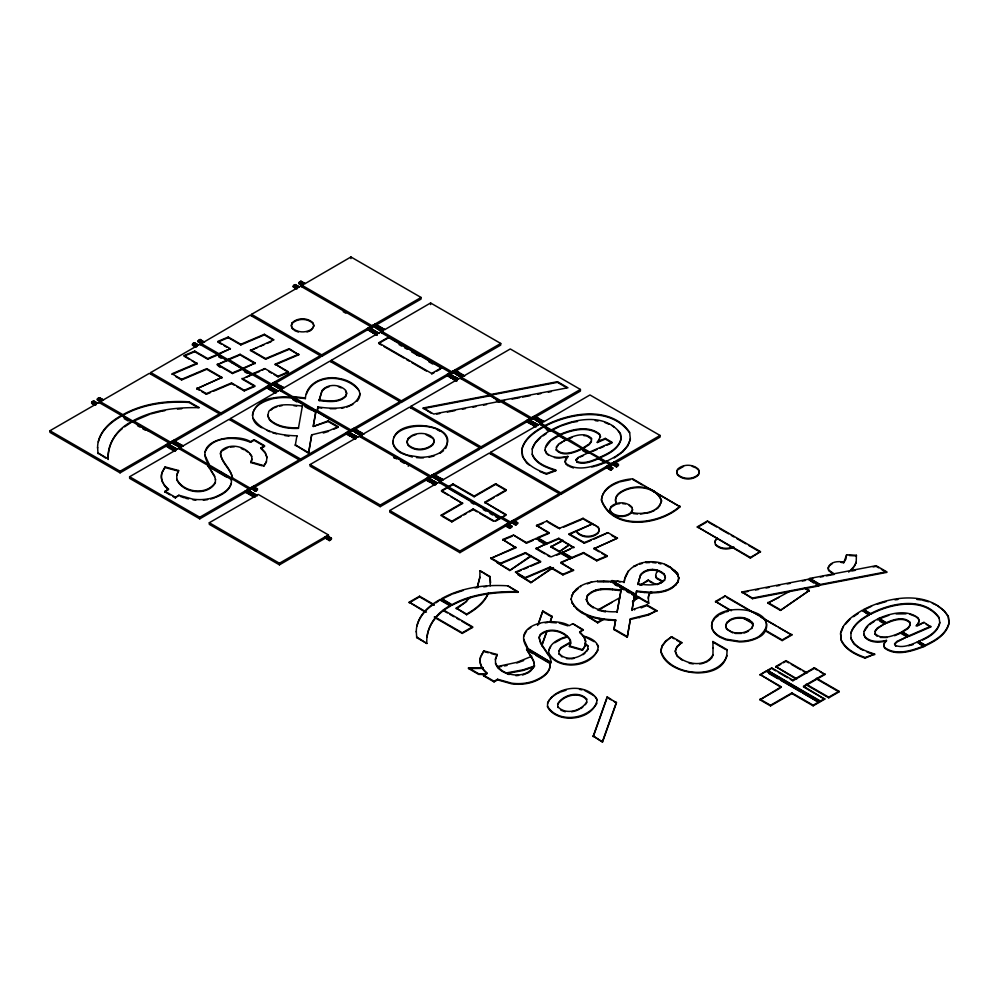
<?xml version="1.0" encoding="UTF-8"?>
<svg xmlns="http://www.w3.org/2000/svg" width="999" height="999" viewBox="0 0 999 999"><rect width="100%" height="100%" fill="white"/><g stroke="black" fill="none" stroke-linecap="round" stroke-linejoin="round"><path stroke-width="1.5" d="M713.024 647.627L712.961 655.344L711.35 658.566M490.222 585.889L490.109 576.56L479.957 570.704L479.832 577.734L477.447 587.062M841.008 562.412L843.693 562.749L846.628 554.757L856.38 555.269L856.218 562.637L851.598 570.504M108.167 459.503C107.655 447.639 112.987 435.889 122.365 428.571M416.283 631.356L416.708 637.637L426.86 643.493C425.586 627.16 436.401 612.537 450.561 605.456L450.561 606.106C438.686 612.375 428.608 623.364 427.072 637.162M567.707 438.698C574.7 435.439 585.377 431.93 591.495 438.461L591.358 441.695L589.21 444.63L583.316 448.351L567.707 438.698L567.707 439.348L571.952 437.525M910.064 625.699L910.189 622.464C904.07 615.933 893.393 619.43 886.4 622.689L878.895 618.356L886.4 623.339C893.393 620.079 904.07 616.583 910.189 623.114L910.189 622.464M568.244 466.021L565.958 464.135L565.084 461.925L567.794 456.393L565.684 458.866L565.084 461.276L565.958 463.486C577.335 472.04 593.256 466.545 605.207 461.963L605.207 462.612L598.463 458.716C591.908 461.538 584.128 464.797 577.047 462.25L575.948 459.665L578.284 457.367L588.898 452.547L588.898 453.196L581.905 449.163C574.462 452.609 563.024 457.217 556.318 450.162L556.455 446.878L558.703 443.943L566.308 439.51L564.06 441.121M877.072 636.251L875.012 634.153L875.149 630.881L877.397 627.946L885.002 623.501L877.397 628.596L875.149 631.518M215.497 479.17L215.322 482.929C207.317 496.328 183.391 493.481 176.885 479.92L176.736 474.875L178.596 470.517L165.122 466.908L162.063 472.19A37.787 21.816 0 0 0 168.506 489.048L164.823 491.82L168.506 489.048M171.441 443.206L171.441 441.583M247.789 489.498L247.789 491.121L248.751 490.559L248.751 488.948L247.065 489.922L251.848 492.669L251.036 495.379L254.083 497.14M251.111 489.198L251.111 487.587M272.24 385.002L272.24 383.391M327.472 535.501L327.472 537.112L328.434 536.563L328.434 534.94L258.291 494.455L256.606 495.429L257.305 495.829L252.547 493.081L251.561 493.643L255.632 495.991L254.92 497.202L250.861 494.855M351.91 431.006L351.91 429.383M369.855 328.259L369.717 327.11M373.039 326.81L373.039 325.199M428.271 477.297L428.271 478.921L429.22 478.371L429.22 476.748L427.547 477.722L432.142 479.957L432.142 481.193L430.107 482.367L426.024 480.019L426.561 478.284L430.631 480.644L431.618 480.069M431.58 477.01L431.58 475.387M449.525 374.263L449.388 373.114M452.709 372.814L452.709 371.191M507.942 523.301L507.942 524.925L508.903 524.363L508.903 522.752L507.217 523.726L511.988 526.473L511.825 527.185L509.777 528.371L505.706 526.023L506.231 524.288L510.302 526.635L511.988 526.473M511.263 523.001L511.263 521.391M529.195 420.254L529.058 419.105M532.38 418.818L532.38 417.195M608.878 466.258L608.728 465.109M612.05 464.81L612.05 463.186M97.59 448.014C97.427 433.191 109.341 421.978 121.491 415.472L131.868 422.115L131.868 421.466C117.944 428.459 107.105 442.732 108.167 458.853L98.014 452.997L105.632 458.042M416.283 632.005C416.121 617.195 428.034 605.981 440.184 599.475L450.561 605.456M252.397 415.559C253.097 405.457 264.485 400.924 272.939 398.688A33.954 19.605 0 0 1 291.795 398.052L315.846 411.938L313.286 426.473L328.134 421.503L338.174 427.297L334.003 429.145M631.98 610.464L634.615 594.68L648.663 602.797L648.663 603.446L610.489 581.406C596.403 579.757 573.576 582.454 571.103 599.562L571.103 598.913C575.599 617.032 599.862 619.83 615.609 620.479L615.609 619.83C600.074 619.455 580.894 616.495 571.878 602.36L571.878 603.009M360.065 393.506C355.794 410.926 331.818 408.866 317.869 406.943L317.245 411.126L277.909 387.862L278.546 384.64L273.951 382.405L278.721 385.164M678.146 581.168C669.293 594.555 650.486 592.757 636.563 590.933L636.563 591.583C650.486 593.394 669.293 595.204 678.146 581.818L678.758 577.497C670.054 555.332 626.41 556.018 624.038 582.604L624.725 579.67M678.146 581.818L678.758 577.497M308.554 452.609L295.242 444.93L308.554 453.259L311.688 434.852L329.845 430.357L338.174 426.66L328.134 420.854L313.286 426.473M313.286 425.824L315.846 411.288L315.846 411.938M308.554 453.259L311.688 434.852M317.245 411.126L317.869 406.943M627.247 637.25L630.381 618.843L648.538 614.348L656.867 610.651L648.538 614.997L630.381 619.492L627.247 637.25L613.935 629.57L615.609 619.83M634.54 595.292L631.98 609.815L646.828 604.857L656.867 610.651M624.038 581.955L611.888 580.594L635.938 595.129L636.563 590.933M635.938 595.129L636.563 591.583M295.242 445.566L296.915 435.826C281.381 435.452 262.2 432.492 253.184 418.356M298.401 428.384L302.372 406.056C291.246 404.982 277.372 402.073 268.806 411.301L267.72 415.971L269.63 420.079C277.21 427.385 288.311 428.833 298.401 428.384L298.401 427.734C288.311 428.184 277.21 426.735 269.63 419.43L267.72 415.322M621.066 590.047L617.095 611.738C607.005 612.175 595.904 610.739 588.336 603.433L586.413 599.313L587.499 595.292C596.078 586.076 609.939 588.973 621.066 590.047L617.095 612.387M613.935 629.57L615.609 620.479M319.193 399.962L321.978 390.547C327.734 383.604 339.348 384.016 345.517 390.172L346.678 392.919L345.829 395.729C338.873 402.734 328.059 400.911 319.193 399.962L319.193 400.611C328.059 401.561 338.873 403.384 345.829 396.378L346.678 393.569L345.517 390.821M319.193 400.611L321.978 391.196L325.249 388.199L329.345 386.538M640.459 584.964L637.886 583.953L640.671 574.537C646.44 567.594 658.041 568.019 664.223 574.175L665.371 577.559L664.223 574.175M637.886 584.602L640.671 574.537M392.919 441.895C394.468 412.949 471.703 426.086 440.134 452.559A26.973 15.572 0 0 1 420.666 457.267L407.055 455.132L401.211 452.497A27.448 15.847 0 0 1 392.919 441.246M712.462 621.828L711.613 625.898A27.448 15.847 0 0 0 719.904 637.137L725.761 639.772L739.36 641.92A26.973 15.572 0 0 0 758.828 637.2C766.183 634.015 769.904 623.95 763.124 618.206M293.194 397.24L305.344 398.613C306.393 381.88 325.524 375 339.885 378.646C349.862 379.92 366.508 390.184 357.055 401.311M94.73 405.132L91.683 403.384L92.22 401.648L93.731 400.961L97.79 403.309L93.194 401.086M93.731 402.197L93.731 400.961M92.22 401.648L96.279 403.996L95.579 405.207L91.521 402.859M149.613 414.36L133.267 421.303L133.267 420.654C153.334 409.752 176.786 407.205 199.276 407.679L189.123 401.823C166.483 400.424 142.932 403.471 122.902 414.66L97.44 400.062L97.44 398.826L99.488 397.652L103.546 399.987L98.951 397.764M99.488 398.876L99.488 397.652M165.709 445.704L166.421 444.48L170.492 446.84L172.003 446.153L172.003 447.39L169.955 448.563L165.709 445.704L170.492 448.451M195.529 346.94L192.482 345.179L193.019 343.456L194.53 342.769L198.589 345.117L193.993 342.882M170.492 446.84L169.955 448.563M194.53 344.006L194.53 342.769M177.223 444.567L175.712 445.254L171.628 442.894L171.628 441.67L172.165 441.158L176.236 443.519L177.76 442.832L177.11 446.053L232.567 478.633C231.581 468.768 221.541 462.849 220.442 453.034L221.528 450.537C230.182 442.545 245.879 446.366 251.673 455.981L251.923 459.727L250.737 462.549L262.262 465.846M174.4 451.136L171.353 449.375L171.89 447.652L173.401 446.965L177.472 449.313L172.877 447.077M193.019 343.456L197.078 345.791L196.378 347.015L192.308 344.667M218.793 353.634L218.793 354.283L230.394 348.676L218.793 353.634L198.239 341.87L198.239 340.634L200.275 339.448L204.508 342.32L199.75 339.56M173.401 448.201L173.401 446.965M176.236 443.519L175.712 445.254M171.89 447.652L175.949 449.987L175.25 451.211L171.191 448.863M202.298 344.205L202.822 342.482L198.764 340.135M178.621 443.756L183.217 445.991L179.158 443.643L177.647 444.33L181.706 446.665L181.006 447.889L176.935 445.542M266.508 387.5L267.208 386.288L271.291 388.636L272.802 387.962L272.802 389.198L270.754 390.372L266.508 387.5L271.291 390.259M296.328 288.748L293.281 286.988L293.806 285.264L295.329 284.578L299.388 286.925L294.792 284.69M251.149 493.893L249.625 494.567L245.554 492.22L245.554 490.984L251.848 492.669M271.291 388.636L270.754 390.372M278.022 386.376L276.498 387.05L272.427 384.702L272.427 383.466L272.964 382.967L277.035 385.327L278.546 384.64M247.602 491.033L247.065 489.922M275.2 392.944L272.153 391.183L272.69 389.448L274.201 388.773L278.259 391.121L273.676 388.886M302.073 285.427L299.026 283.666L299.563 281.943L301.074 281.256L305.132 283.604L300.537 281.368M250.162 492.832L249.625 494.567M274.201 389.997L274.201 388.773M251.136 488.374L251.835 487.162L255.919 489.51L257.43 488.836L257.43 490.072L255.382 491.246L251.136 488.374L255.919 491.133M277.035 385.327L276.498 387.05M301.074 282.492L301.074 281.256M272.69 389.448L276.748 391.795L276.049 393.007L271.99 390.671M253.084 494.193L252.547 493.081M302.922 285.502L303.621 284.278L299.563 281.943M255.919 489.51L255.382 491.246M281.968 390.209L282.505 388.474L278.434 386.126L279.957 385.452L284.016 387.799L279.42 385.564M367.307 329.308L368.007 328.097L372.078 330.444L373.601 329.77L373.601 330.994L371.553 332.18L367.307 329.308L372.078 332.068M351.948 435.689L350.424 436.376L346.353 434.016L346.353 432.792L346.89 432.292L350.961 434.64L352.472 433.966L351.835 437.187L354.87 438.948M372.078 330.444L371.553 332.18M373.052 325.986L373.763 324.775L377.834 327.123L379.345 326.448L379.345 327.684L377.297 328.858L373.052 325.986L377.834 328.746M375.999 334.752L372.952 332.992L372.952 331.755L374.463 330.694L378.521 333.042L380.207 332.068L451.748 373.364L453.434 372.39L452.734 371.99L453.434 370.779L457.505 373.127L459.016 372.452L458.379 375.674L462.437 378.009M325.062 537.699L325.761 536.488L329.832 538.836L331.356 538.161L331.356 539.385L329.308 540.571L325.062 537.699L329.832 540.459M375.274 325.324L374.75 324.213L379.52 326.96M350.424 436.376L350.961 434.64M351.935 430.182L352.635 428.971L356.705 431.318L358.229 430.644L358.229 431.868L356.181 433.054L351.935 430.182L356.705 432.942M327.272 537.037L326.748 535.914L331.518 538.673M377.834 327.123L377.297 328.858M377.01 335.339L377.547 333.604L373.489 331.256M381.743 331.431L378.696 329.67L379.233 327.934L380.744 327.26L384.815 329.608L380.219 327.372M329.832 538.836L329.308 540.571M356.705 431.318L356.181 433.054M380.744 328.484L380.744 327.26M353.346 434.89L357.942 437.112L353.871 434.777L352.36 435.452L356.418 437.799L355.719 439.011L351.66 436.663M432.305 474.962L431.78 476.698L435.851 479.058L437.899 477.872L437.899 476.635L436.388 477.322L432.305 474.962L430.631 475.936L357.58 433.866L357.58 432.629L359.628 431.456L363.861 434.315L359.091 431.568M379.233 327.934L383.291 330.282L382.592 331.493L378.534 329.158M361.638 436.213L362.175 434.478L358.117 432.13M446.978 375.312L447.677 374.101L451.76 376.448L453.271 375.774L453.271 376.998L451.223 378.184L446.978 375.312L451.76 378.072M451.76 376.448L451.223 378.184M428.072 478.833L427.547 477.722M455.669 380.744L452.622 378.996L453.159 377.26L454.67 376.573L458.728 378.921L454.133 376.685M454.957 371.328L454.42 370.217L459.19 372.964M430.631 480.644L430.107 482.367M457.505 373.127L456.968 374.862L458.491 374.175M434.553 484.94L431.506 483.179L432.03 481.456L433.554 480.769L437.612 483.116L433.017 480.881M456.68 381.331L457.217 379.608L453.159 377.26M433.554 482.005L433.554 480.769M436.388 477.322L435.851 479.058M432.03 481.456L436.101 483.791L435.402 485.014L431.331 482.667M502.809 517.032L506.031 515.172L484.765 502.247L506.256 489.835L495.654 483.716L474.163 496.128L453.009 483.916L448.726 486.388L437.25 479.857L437.25 478.633L439.298 477.447L443.369 479.795L438.773 477.559M532.405 423.501L530.894 424.175L526.823 421.828L526.823 420.591L527.36 420.092L531.431 422.452L532.942 421.765L532.292 424.987L535.339 426.748M531.431 422.452L530.894 424.175M532.405 417.994L533.104 416.77L537.175 419.13L538.698 418.444L538.698 419.68L536.65 420.854L532.405 417.994L537.175 420.741M534.627 417.332L534.09 416.208L538.861 418.968M510.302 526.635L509.777 528.371M511.288 522.177L511.988 520.966L516.058 523.314L517.569 522.639L517.569 523.876L515.521 525.049L511.288 522.177L516.058 524.937M537.175 419.13L536.65 420.854M533.816 422.689L538.411 424.925L534.34 422.577L532.829 423.251L536.888 425.599L536.188 426.823L532.13 424.475M542.107 424.013L538.049 421.665L538.049 420.442L540.097 419.255L544.155 421.603L539.56 419.368M516.058 523.314L515.521 525.049M606.331 467.307L607.03 466.096L611.101 468.444L612.612 467.769L612.612 468.993L610.564 470.179L606.331 467.307L611.101 470.067M611.101 468.444L610.564 470.179M612.075 463.986L612.774 462.774L616.858 465.122L618.369 464.448L618.369 465.671L616.321 466.858L612.075 463.986L616.858 466.745M614.298 463.324L613.773 462.212L618.531 464.96M616.858 465.122L616.321 466.858M884.377 643.506L883.778 645.916L884.652 648.126C896.028 656.68 911.95 651.186 923.913 646.615L917.157 642.07C910.601 644.879 902.821 648.151 895.741 645.591L894.642 643.656L896.977 641.358L907.591 636.538L896.977 642.007L894.642 644.305L895.741 646.241L895.741 645.591M477.447 586.413L479.832 577.097M593.181 607.23L593.181 607.879L588.336 604.083L586.413 599.962L587.499 595.292M658.728 584.078L664.522 580.369L665.371 576.923M714.76 542.395L715.609 539.935M632.542 509.44L631.68 511.938C626.261 517.295 616.146 517.17 610.789 511.775L610.014 509.253L610.876 506.78C616.296 501.448 626.385 501.486 631.743 506.905L632.542 510.089L631.68 512.587C626.261 517.944 616.146 517.807 610.789 512.425L610.014 509.902L610.876 507.43L615.609 504.47M939.784 622.34C937.549 632.442 927.197 637.437 918.556 641.258L925.311 645.804C935.201 641.096 946.403 634.79 949.05 623.276L948.301 616.87L944.355 610.839L937.137 605.406M98.302 441.983C101.236 430.094 111.276 421.853 121.491 416.121M416.995 625.973C419.343 616.957 425.724 609.415 433.491 604.47M537.662 625.449L542.807 610.976L552.06 616.321L550.511 621.303M538.698 623.201L542.807 610.976M541.77 645.267L546.915 630.794M549.999 622.102L552.06 616.321M541.77 645.916L546.915 631.443M593.269 736.038L607.192 696.865L616.445 702.846L602.522 742.032L593.269 736.038L602.522 742.032M593.269 736.688L606.68 698.963M602.522 741.383L616.445 702.197M727.172 655.506C717.582 681.38 668.319 675.574 660.851 650.873L661.975 645.866L665.571 641.083L671.615 636.688L681.768 642.544L676.885 647.152L675.224 651.56L677.022 656.093L682.504 660.414M488.523 592.682C484.877 602.809 475.549 609.49 466.633 614.735L456.256 608.091L464.81 602.534L470.591 597.14M204.92 452.372C212.025 435.639 236.214 436.226 250.562 442.32L254.071 440.297L264.623 446.391L261.001 448.476L265.222 453.034L266.958 457.679M523.613 636.375L526.635 630.881M630.357 438.623C627.709 450.149 616.508 456.456 606.618 461.163L606.618 461.813L583.316 448.351M394.155 457.604L396.753 458.966M713.024 648.276L712.886 641.495L726.935 649.6C729.432 682.929 666.733 677.597 660.851 651.523L661.975 646.515L665.571 641.733L671.615 636.688M712.849 642.245L712.886 641.495M841.033 632.554L843.418 626.498M751.748 628.621L752.934 625.724L752.022 622.852L749.013 620.329L744.73 618.643A13.287 7.667 0 0 0 729.944 620.529L726.797 623.139L725.686 626.148L726.598 629.12L732.791 632.891M856.218 562L854.532 566.021L848.7 572.102M250.737 462.549L251.923 459.078M583.316 629.732L579.695 631.83L583.928 636.388L585.651 641.021L585.077 646.153L582.405 650.249L569.43 646.54L570.629 643.081L570.367 639.984C564.572 630.357 548.876 626.548 540.234 634.527L539.148 637.037C540.309 646.84 550.149 652.734 551.261 662.624L527.984 649.188C509.677 623.888 553.883 616.146 569.268 625.674L572.764 623.651L583.316 629.732L579.695 632.467L583.928 637.037L585.651 641.67M569.43 646.54L570.629 643.731L570.367 640.634C564.572 631.006 548.876 627.197 540.234 635.177L539.148 637.687L540.634 643.468L548.538 655.419M176.736 475.524L178.596 470.517M534.19 663.823L533.254 660.551L526.585 649.35L549.862 662.787C551.935 672.627 541.333 678.821 533.503 681.768A28.696 16.571 0 0 1 511.625 683.828L497.577 679.882L494.068 681.905L483.528 675.824L487.2 673.051A37.787 21.816 0 0 1 480.756 656.181L483.816 650.898L497.29 654.52L495.429 658.865L495.579 663.91L497.914 668.069L502.597 671.715M495.429 659.515L497.29 654.52M231.194 483.366C228.921 490.721 221.366 494.33 214.81 497.127A28.696 16.571 0 0 1 192.932 499.175L178.883 495.242L175.374 497.265L164.823 491.171M306.381 394.205C314.123 373.052 346.603 374.438 358.916 390.472M627.672 572.852L625.074 578.196L625.074 577.547M532.267 449.1L535.102 443.281L540.659 437.487M850.961 633.104C853.945 624.637 861.675 619.168 869.255 615.059L862.237 610.352C853.096 615.609 843.231 622.252 840.559 633.116L841.283 640.047C845.803 649.45 855.806 654.158 865.171 657.517L874.637 654.058L865.171 658.166C855.806 654.807 845.803 650.099 841.283 640.696L840.559 633.766M712.961 654.695C706.206 667.819 685.938 664.959 677.022 655.444L675.224 650.911L676.885 646.515L681.768 642.544M548.876 650.112L550.674 646.653M547.664 703.271L549.475 699.812M578.471 588.336L573.314 592.882L571.578 596.141L571.578 595.491M598.164 650.024C588.873 666.508 559.003 670.279 548.701 653.096M596.965 703.184C587.674 719.667 557.804 723.438 547.502 706.256M215.322 482.28C207.317 495.691 183.391 492.832 176.885 479.27M534.015 666.271C526.011 679.682 502.085 676.822 495.579 663.261M545.454 447.427L550.811 440.609L558.803 435.826L566.308 440.159M864.147 631.43L867.794 626.323M165.122 466.908L162.063 472.839A37.787 21.816 0 0 0 162.8 482.854M481.53 655.506L483.816 650.898M829.694 565.509L828.171 568.131L828.671 570.691L834.09 574.462M843.693 562.749L845.828 559.253L846.628 554.757M209.291 465.184C190.984 439.897 235.177 432.155 250.562 441.67L254.071 439.647L264.623 445.741L261.001 447.827L265.222 452.397L266.958 457.03L266.383 462.162L263.711 466.258L266.383 461.513M582.405 650.249L585.077 645.504M487.624 594.555C483.004 603.234 475 609.315 466.633 614.085L456.256 608.091M558.891 651.323L560.914 648.251L569.88 643.081M557.679 704.482C563.224 695.404 578.758 691.146 586.6 699.575L586.6 698.925C578.758 690.496 563.224 694.755 557.679 703.833L557.904 707.492L557.904 706.842C565.759 715.284 581.181 711.076 586.725 701.985M587.936 648.813C582.38 657.916 566.97 662.125 559.115 653.683L562.05 656.992M586.538 651.535L587.936 649.462L587.812 645.766L584.939 643.119M585.339 704.695L586.725 702.622L586.6 698.925M393.768 437.837C401.823 419.13 457.879 423.027 445.604 448.539M713.124 620.866L714.472 618.955M591.358 441.058L589.21 443.981L583.316 447.702M910.064 625.049L907.904 627.984L902.01 631.705L908.99 636.388L930.756 626.935L923.988 622.377L916.033 625.861L918.468 623.151L919.192 620.491L918.243 618.006C907.092 609.165 890.858 613.174 878.895 618.356M909.34 626.673L907.904 628.633L902.01 632.355M659.328 506.518L661.563 501.198C655.769 484.865 630.344 484.128 618.431 494.33A20.679 11.938 0 0 0 616.383 503.846M556.455 447.527L557.954 445.566M622.552 452.097L627.971 445.766L630.357 439.273L629.607 432.23C610.926 405.519 570.154 412.4 544.942 425.549L540.958 423.251L540.958 424.875M885.077 642.682L886.488 640.384L884.377 642.856L883.778 645.267L884.652 647.489C896.028 656.043 911.95 650.536 923.913 645.966M612.062 442.944L605.294 439.036L597.34 442.52L600.499 436.501L599.537 434.016C588.399 425.162 572.152 429.17 560.202 434.365L551.96 429.607L551.96 430.257L559.527 426.573M597.34 442.52L599.762 439.81M845.316 624.375L850.049 619.105M916.845 625.611L919.192 621.141L918.243 618.656L915.584 616.483M550.449 698.776L552.41 696.715M575.948 460.314L578.284 458.017M97.964 398.326L102.035 400.674L101.498 401.173L97.44 398.826M293.806 285.264L297.877 287.6L297.34 288.112L293.281 285.764M459.89 373.376L464.647 376.123L460.427 373.251L458.903 373.938L462.974 376.286L462.437 376.785L458.379 374.438M437.787 478.134L441.845 480.469L441.321 480.981L437.25 478.633M538.586 419.942L542.644 422.277L542.107 422.789L538.049 420.442M466.733 601.386L458.379 607.467M680.057 506.143C659.527 524.637 612.887 531.031 601.46 499.787C602.959 485.264 620.192 479.67 632.742 478.833L680.057 506.793C659.527 525.287 612.887 531.68 601.46 500.437C601.723 491.058 610.639 485.439 618.518 482.417M640.671 575.187C646.44 568.244 658.041 568.668 664.223 574.825M658.89 570.591L656.493 572.639L655.644 575.137L656.43 577.672L662.699 581.281M717.207 537.924L714.76 541.758L715.534 544.905C720.242 549.762 728.184 549.949 734.015 547.14M311.363 329.97L313.848 326.086L313.049 323.551C307.692 318.132 297.602 318.107 292.17 323.426L291.321 325.911L292.095 328.434L293.793 329.87M270.879 410.177L272.964 408.416M587.499 595.941C596.078 586.725 609.939 589.622 621.066 590.696M411.251 436.538L408.104 439.148L406.993 442.145L407.904 445.117C414.473 451.848 426.511 450.986 433.054 444.63L434.24 441.72L433.329 438.861M637.886 583.953C646.753 584.914 657.567 586.738 664.522 579.732L664.522 580.369M708.503 660.789L710.401 659.303M530.132 671.553L534.015 666.92L534.19 663.174L533.254 659.914L526.585 649.35M583.016 654.695L584.902 653.284M580.869 708.553L582.754 707.142M715.134 617.994L718.543 615.446M440.134 453.209L443.568 450.661M656.63 508.966L658.566 507.554M830.569 564.86L832.329 563.586M559.765 443.843L562.937 441.595M554.807 642.719L560.701 639.36M553.608 695.878L555.993 694.193M614.21 457.979L621.366 452.934M528.633 629.033L530.819 627.484M853.558 616.67L858.253 613.436M542.981 435.901L546.465 433.516M640.134 585.164L648.176 580.044L656.081 584.602M641.358 584.989L643.793 583.341M869.505 624.612L874.412 621.303M435.826 602.897L438.174 601.323M124.6 426.81L131.019 422.527M509.727 569.855L497.04 562.524L509.727 570.504L531.068 555.606M509.727 570.504L531.068 556.256M530.819 582.03L518.019 574.637L530.819 582.679L552.172 567.782M530.819 582.679L553.421 567.594M791.295 590.571L767.719 603.071L780.419 610.401L809.29 590.471L804.557 587.737M780.419 610.401L809.29 590.471M562.899 540.172L550.786 546.928L559.215 551.798L569.33 544.455M559.215 551.798L569.33 545.092M632.517 601.261L637.487 597.964L634.29 596.116M632.517 601.91L637.487 597.964M177.922 443.356L173.152 440.596L219.48 413.848L219.48 415.472L173.876 441.795M273.951 382.405L320.279 355.656L320.279 357.28L274.663 383.604M374.75 324.213L421.066 297.465L421.066 299.076L375.462 325.412M256.893 488.948L252.822 486.6L299.151 459.852L299.151 461.463L254.882 487.025M358.391 431.156L353.621 428.409L399.95 401.648L399.95 403.271L355.681 428.833M454.42 370.217L500.736 343.456L500.736 345.08L455.132 371.416M438.074 477.16L433.304 474.4L479.62 447.652L479.62 449.275L435.352 474.825M534.09 416.208L580.419 389.46L580.419 391.084L534.815 417.407M517.744 523.151L512.974 520.404L559.29 493.656L559.29 495.267L513.686 521.603M613.773 462.212L660.089 435.464L660.089 437.075L614.485 463.411M199.75 341.183L198.239 341.87M300.537 282.992L299.026 283.666M165.884 446.216L120.08 472.852L49.95 432.355L49.95 430.744L96.279 403.996M97.265 403.421L98.938 402.447L170.479 443.756L171.628 442.894M102.035 400.674L100.35 401.648L100.35 403.259M103.009 400.099L149.338 373.351L220.879 414.66L266.683 388.024M150.749 374.163L150.749 372.54L197.078 345.791M198.064 345.229L199.738 344.255L271.278 385.564L272.427 384.702M202.822 342.482L201.149 343.444L201.149 345.067M251.536 315.971L251.536 314.348L297.877 287.6M301.935 286.875L301.935 285.252L303.621 284.278M421.066 297.465L350.936 256.968L305.132 283.604M49.95 430.744L120.08 471.228L166.421 444.48M172.178 446.678L167.395 443.918L169.081 442.944L169.081 444.567L168.119 445.117M133.267 420.654L170.479 442.132L172.165 441.158M150.749 372.54L220.879 413.037L267.208 386.288M272.964 388.474L268.194 385.726L269.88 384.752L269.88 386.376L268.918 386.925M259.678 371.416L253.197 374.15L253.197 373.501L271.278 383.941L272.964 382.967M251.536 314.348L321.678 354.845L368.007 328.097M373.763 330.282L368.993 327.535L370.666 326.561L370.666 328.172L369.717 328.733M301.935 285.252L372.078 325.749L373.763 324.775M168.307 444.205L169.081 443.756M170.479 442.944L171.254 442.495M269.106 386.001L269.88 385.564M271.278 384.752L272.053 384.303M369.905 327.809L370.666 327.372M372.078 326.561L372.839 326.111M204.345 341.795L250.137 315.16L321.678 356.468L367.47 329.832M299.388 286.925L300.537 286.064L372.078 327.372L373.226 326.511M279.42 387.187L277.909 387.862M374.463 332.317L372.952 332.992M380.219 328.996L378.696 329.67M245.554 492.22L199.763 518.856L129.62 478.359L129.62 476.735L175.949 449.987M181.706 446.665L180.02 447.639L180.02 449.263M182.692 446.103L229.021 419.355L300.562 460.651L346.353 434.016M230.419 420.167L230.419 418.544L276.748 391.795M277.734 391.233L279.42 390.259L350.949 431.556L352.11 430.706M282.505 388.474L280.819 389.448L280.819 391.071M331.218 361.975L331.218 360.352L377.547 333.604M381.618 332.879L381.618 331.256L383.291 330.282M500.736 343.456L430.606 302.972L384.815 329.608M388.761 337.65L388.761 337L378.658 342.832L431.68 373.439L441.783 367.607L441.783 368.256L388.761 337.65L378.658 343.481L381.318 345.005M172.74 496.391L175.374 497.914L178.883 495.242M434.203 372.627L431.68 374.088L431.68 373.439M436.725 371.178L440.522 368.993M129.62 476.735L199.763 517.232L246.091 490.484M232.567 477.984L250.162 488.136L251.835 487.162M230.419 418.544L300.562 459.041L346.89 432.292M351.948 434.078L347.864 431.718L349.55 430.756L349.55 432.367M317.245 410.477L350.949 429.945L352.635 428.971M331.218 360.352L401.348 400.849L447.677 374.101M453.434 376.286L448.663 373.526L450.349 372.552L450.349 374.175M381.618 331.256L451.748 371.753L453.434 370.779M247.977 490.197L248.751 489.76M250.162 488.948L250.924 488.499M349.55 431.556L348.776 432.005L348.589 431.306M350.949 430.756L351.723 430.307M449.575 373.813L450.349 373.364M451.748 372.552L452.522 372.115M219.48 471.391L250.162 489.76L251.311 488.898M284.016 387.799L329.807 361.163L401.348 402.46L447.152 375.824M459.89 374.987L458.379 375.674M325.224 538.211L279.433 564.847L209.303 524.363L209.303 522.739L255.632 495.991M426.561 479.907L380.232 506.655L310.09 466.158L310.09 464.547L356.418 437.799M357.405 437.225L359.091 436.263L430.631 477.559L431.78 476.698M362.175 434.478L360.489 435.452L360.489 437.062M410.889 407.967L410.889 406.356L457.217 379.608M458.204 379.033L459.89 378.059L531.418 419.368L532.567 418.506M461.288 378.871L461.288 377.26L462.974 376.286M209.303 522.739L279.433 563.236L325.761 536.488M326.748 535.914L328.434 534.94M310.09 464.547L380.232 505.032L426.561 478.284M410.889 406.356L481.019 446.84L527.36 420.092M533.116 422.29L528.334 419.53L530.019 418.556L530.019 420.179M504.557 400.562L501.535 401.136L501.535 400.487L531.418 417.744L533.104 416.77M327.66 536.201L328.434 535.751M428.459 478.009L429.22 477.559M430.631 476.748L431.393 476.298M529.245 419.817L530.019 419.368M531.418 418.556L532.192 418.106M363.686 433.791L409.49 407.155L481.019 448.464L526.823 421.828M505.706 526.023L459.902 552.659L389.772 512.162L389.772 510.539L436.101 483.791M437.075 483.229L438.761 482.255L510.302 523.563L511.451 522.702M441.845 480.469L440.159 481.443L440.159 483.066M442.832 479.907L489.16 453.159L560.701 494.468L606.493 467.832M490.559 453.971L490.559 452.347L536.888 425.599M537.874 425.037L539.56 424.063L611.101 465.372L612.25 464.51M540.958 423.251L542.644 422.277M442.619 490.546L447.315 487.849L500.337 518.456L500.337 517.807L494.468 521.191L473.201 508.916L451.835 521.253L441.221 515.134L441.221 515.784L462.599 503.446L441.446 490.584L447.315 487.2L447.315 487.849M448.726 486.388L448.726 487.037L453.009 484.552L474.163 496.765L495.654 484.365L506.256 490.484L496.853 495.916M441.221 515.134L462.599 502.797M442.545 516.545L451.835 521.903L461.188 516.508M463.861 514.96L466.533 513.424M469.205 511.875L473.201 509.565L477.197 511.863M484.765 502.897L494.168 497.465M448.726 487.037L501.748 517.644L506.031 514.522L484.765 502.247M495.641 521.166L500.337 518.456M389.772 510.539L459.902 551.036L506.231 524.288M501.748 516.995L510.302 521.94L511.988 520.966M490.559 452.347L560.701 492.844L607.03 466.096M612.787 468.281L608.004 465.522L609.69 464.56L609.69 466.171L608.728 466.733M606.618 461.163L611.101 463.748L612.774 462.774M508.129 524L508.903 523.563M510.302 522.752L511.076 522.302M608.915 465.809L609.69 465.372M611.101 464.56L611.863 464.11M425.124 612L409.215 602.16L419.543 596.203L434.115 604.62M409.215 602.809L419.543 596.853L434.115 605.269M434.403 616.708L462.237 632.779L472.564 626.81L472.564 627.459L462.237 633.428L434.403 617.357M697.352 526.823L707.454 520.991L760.476 551.61L750.374 558.091L697.352 526.823L750.374 557.442L760.476 551.61M697.352 527.472L706.193 522.377M483.528 675.824L485.976 674.4M645.017 582.504L647.115 581.293M597.564 610.039L619.855 597.739M598.876 609.927L611.962 602.372M483.528 675.174L494.068 681.256L497.577 679.233L511.625 683.179A28.696 16.571 0 0 0 533.503 681.118C541.021 678.159 551.648 672.402 549.862 662.787M604.245 619.08L597.689 622.852L587.087 616.083L597.689 622.202L602.934 619.18M730.169 610.564L715.509 601.448L725.149 595.879L791.82 635.014L782.18 640.584L764.847 630.581M715.509 602.097L720.329 599.313M722.739 597.914L725.149 595.879M764.847 629.932L782.18 639.934L791.82 634.365M760.152 674.575L766.008 671.191L819.03 702.447L813.174 705.843L791.907 693.556L770.529 705.906L759.927 699.787L781.293 686.788L781.293 687.437L760.152 674.575L781.293 686.788M824.724 699.163L820.441 701.648L767.419 670.379L771.703 667.906L792.856 680.119L814.347 667.707L824.949 674.487L803.458 686.887L824.724 699.163L803.458 686.238L824.949 673.838M760.152 675.224L766.008 671.191M767.419 671.028L770.629 669.18M795.591 678.696L775.711 666.57L785.976 660.639L807.18 672.889M775.711 667.22L780.843 664.248M783.403 662.774L785.976 661.288L788.623 662.824M759.927 699.787L779.957 688.211M790.209 679.245L792.856 680.769L814.347 668.356L816.995 669.892M759.927 699.138L770.529 705.257L791.907 692.919L813.174 705.194L819.03 701.81M767.419 670.379L820.441 700.998L824.724 698.526M806.193 684.165L828.733 697.177L838.998 691.258L838.998 691.895L828.733 697.826L806.193 684.814M604.445 462.999L605.207 462.612M550.786 546.928L561.55 541.495M918.556 641.258L925.311 645.154C935.201 640.446 946.403 634.14 949.05 622.627L948.301 616.221C929.619 589.522 888.848 596.403 863.636 609.552L870.653 614.248C890.808 603.583 923.6 596.728 939.085 618.056M767.719 603.071L778.82 597.489M540.122 471.703L546.478 474.163L555.943 470.716C546.94 467.744 536.163 464.285 532.255 454.757L532.267 448.451C535.252 439.997 542.981 434.528 550.561 430.419L550.561 431.068L543.531 427.01C534.403 432.255 524.537 438.911 521.865 449.762L522.589 456.693L526.698 463.049L529.133 464.897M544.942 425.549L544.942 426.198C570.154 413.049 610.926 406.168 629.607 432.879M863.636 610.202L871.615 606.206M138.399 424.325L137.562 424.75L137.562 424.1L147.927 430.731M441.595 598.663L451.973 604.645C472.028 593.743 495.479 591.196 517.969 591.683L517.969 592.332C495.479 591.845 472.028 594.393 451.973 605.294L441.595 598.663C461.625 587.462 485.177 584.415 507.817 585.814L517.969 591.683M456.256 608.741L457.092 608.316M531.818 656.256L516.845 662.349L497.514 666.508M122.902 414.66L122.902 415.309C142.932 404.108 166.483 401.074 189.123 402.472L198.014 407.592M441.595 599.313L451.773 594.293M439.335 600.536L440.184 600.112L450.561 606.106M551.96 429.607C572.115 418.943 604.907 412.088 620.379 433.416L621.091 438.336C618.843 448.439 608.503 453.434 599.862 457.255M869.255 614.41C861.675 618.518 853.945 623.988 850.961 632.454L850.948 638.748L853.933 644.043L858.815 647.814M863.636 609.552L870.653 613.598C890.808 602.934 923.6 596.078 939.085 617.419L939.784 622.989C937.961 631.468 929.994 636.625 922.601 640.009M560.202 434.365L560.202 435.015C572.152 429.82 588.399 425.811 599.537 434.665L600.499 437.137M885.002 623.501L877.497 619.168C871.328 622.165 863.498 626.81 863.81 634.615L865.072 637.462C870.604 643.131 879.357 642.582 886.488 641.033M878.895 619.005L888.798 615.347M557.155 693.631L559.49 692.519M599.862 457.904C608.503 454.083 618.843 449.088 621.091 438.986L620.379 434.066L618.069 430.644M216.134 497.152C223.626 494.293 233.204 488.061 231.169 478.796L231.481 480.407M580.257 457.005L583.416 455.569M569.88 642.432L560.914 647.602L558.891 650.674L559.115 654.333M575.599 710.938L579.545 709.153M651.123 511.988L654.682 510.389M636.9 565.297L634.065 566.558L634.065 565.909M719.68 614.597L724.4 612.487M346.828 407.105L352.822 404.445M597.34 441.87L605.294 438.386L612.062 442.295L590.297 451.735M917.369 625.936L923.988 622.377M593.019 451.198L597.102 449.438M599.825 448.251L603.896 446.478M606.618 445.304L610.701 443.531M902.01 631.705L908.99 635.739L930.756 626.286M274.375 407.804L277.185 406.593M907.591 636.538L900.599 632.517C893.156 635.963 881.73 640.571 875.012 633.503L875.012 634.153M894.605 635.739L900.599 633.154L907.591 637.187M172.028 374.425L197.178 363.748L184.041 355.519L194.755 351.086L207.73 358.579L217.395 354.445L227.035 360.664L227.035 360.015L217.32 364.76L232.492 373.514L242.183 369.405L251.785 374.962L251.785 374.313L242.083 379.058L254.832 386.413L244.218 390.909L236.613 386.513M189.298 359.203L184.041 356.156L194.755 351.735L207.73 359.228L217.395 355.095M250.474 349.85L265.597 358.579L289.223 348.651L298.763 354.795L289.223 349.3L265.597 359.228L250.474 350.499L273.938 339.822L264.348 334.29L240.834 344.28L228.247 337.025L217.819 341.421L230.394 348.676M250.474 350.499L257.38 347.552M260.14 346.366L264.285 344.605M267.045 343.419L271.179 341.646M253.197 373.501L264.86 368.581L278.059 376.198L288.436 371.765L275.237 364.148L288.436 372.415L278.059 376.848L274.101 374.563M537.487 537.637L549.088 532.679L536.513 525.412L549.088 533.329L537.487 538.286L537.487 537.637L547.127 543.206L558.791 538.274L573.913 547.652L558.791 538.923L547.127 543.843L537.487 538.286M502.734 539.51L515.871 547.752L502.734 539.51L513.449 535.077L526.423 542.569L536.088 538.449L545.729 544.005L536.013 548.751L545.729 544.005M513.449 535.077L526.423 543.219L533.329 540.272M569.168 533.853L592.632 523.813L569.168 534.502L569.168 533.853L584.29 542.582L607.929 532.642L617.457 538.149L593.93 548.788L617.457 538.149M562.275 551.947L571.89 557.492L583.553 552.572L596.753 560.189L607.13 555.769L607.13 556.418L596.753 560.839L583.553 553.221L571.89 558.141L562.275 552.597L573.913 547.002M197.178 363.099L172.028 373.788L181.606 379.32L206.768 368.643L221.94 377.397L196.791 388.723L221.94 377.397M221.591 344.243L217.819 342.07L228.247 337.674L240.834 344.93L264.348 334.927L272.739 339.772M175.624 376.511L181.606 379.97L206.768 369.28L221.94 378.047M243.581 367.944L255.22 363.012L243.581 368.594L228.434 359.203L228.434 359.852L238.798 355.469M217.32 364.111L232.492 372.877L242.183 368.756L242.183 369.405M275.237 364.148L298.763 354.146M196.791 388.074L206.381 393.618L231.531 382.929L244.218 390.259L254.832 385.764L242.083 378.409M275.237 364.797L298.763 354.795M201.586 391.496L206.381 394.268L210.564 392.482M213.361 391.296L231.531 383.579L234.066 385.052M536.513 525.412L546.952 521.016L559.527 528.284L583.054 518.281L592.632 523.813M539.373 561.313L525.462 553.284L500.312 563.96L490.721 558.429L515.871 547.102M563.673 527.16L581.668 519.517M490.721 558.429L514.473 548.339M490.721 557.779L500.312 563.311L525.462 552.634L540.634 561.401L515.484 572.077L525.074 578.259L550.224 567.582L562.924 574.912L573.526 570.417L560.776 562.4L570.491 558.304L560.776 563.049L573.526 570.417M570.491 558.304L560.876 552.759L551.186 556.868L536.013 548.114M562.275 552.597L570.029 549.3M516.883 572.127L521.066 570.354M523.863 569.168L528.059 567.382M530.856 566.196L540.634 562.037M556.718 555.169L560.876 553.409L570.491 558.953M515.484 572.077L525.074 577.609L550.224 566.933L562.924 574.263L573.526 569.767M656.867 611.301L646.828 605.506L641.171 607.904L641.171 607.255M228.434 359.203L240.097 354.283L255.22 363.012M217.32 364.76L227.035 360.664M262.262 370.317L264.86 368.581M246.241 377.297L250.399 375.537M536.513 526.061L543.031 523.314M569.168 534.502L584.29 543.219L591.246 540.309M594.018 539.135L607.929 532.642M502.734 540.159L512.112 536.288M744.03 633.091L748.501 631.243M522.652 675.012L528.995 672.427M537.112 624.625L539.71 623.588M703.546 663.099L707.542 661.525M683.553 466.433L677.622 469.867L676.735 472.352L677.497 474.875C682.866 480.269 692.994 480.382 698.426 475.024L699.263 472.539L698.488 470.005L696.803 468.581M732.841 546.952C727.26 549.313 719.904 548.776 715.534 544.255M307.043 332.018L310.552 330.657M227.76 447.639L221.528 451.173L220.442 453.683C221.578 463.299 231.019 469.118 232.567 478.633M543.531 427.01L543.531 426.361C534.403 431.605 524.537 438.261 521.865 449.113L522.589 456.043C527.11 465.459 537.112 470.167 546.478 473.514L555.943 470.067C546.94 467.095 536.163 463.636 532.255 454.108M595.941 466.058L603.021 463.511M516.845 662.999L523.676 660.564M877.409 604.158L886.175 601.573M534.727 665.921L523.201 669.817L505.719 673.039M533.291 667.057L523.201 670.454L507.167 673.513M453.209 593.806L463.311 590.409M567.32 636.4C559.153 638.611 547.877 643.643 548.701 653.746C558.728 671.803 595.367 667.207 598.376 646.403C595.941 640.371 589.198 637.374 583.204 636.051M561.863 638.798L565.958 637.487M560.651 691.957L566.083 690.222M560.789 425.961L571.928 422.402M323.226 433.017L328.521 431.406M587.375 583.916L591.633 582.042M150.986 413.873L160.764 411.413M908.64 645.704L913.111 644.617M619.755 481.855L630.406 479.657M649.937 512.512L640.396 514.035M725.574 611.962L728.221 611.351M591.808 466.995L594.567 466.371M642.195 563.498L639.735 564.035L639.735 563.386M368.993 327.535L373.601 329.77M268.194 385.726L272.802 387.962M448.663 373.526L453.271 375.774M464.485 375.599L510.277 348.963L580.419 389.46M173.152 440.596L177.76 442.832M167.395 443.918L172.003 446.153M177.472 449.313L178.621 448.451L227.61 476.735M353.621 428.409L358.229 430.644M347.864 431.718L352.472 433.966M528.334 419.53L532.942 421.765M544.155 421.603L589.959 394.967L660.089 435.464M252.822 486.6L257.43 488.836M433.304 474.4L437.899 476.635M608.004 465.522L612.612 467.769M512.974 520.404L517.569 522.639M507.217 523.726L511.825 525.961M341.571 408.204L344.205 407.654M571.49 658.89L574.15 658.341M571.615 711.775L574.275 711.226M279.633 406.106L282.068 405.631M461.288 377.26L491.046 394.43L557.442 381.693L567.944 387.749L501.535 400.487M423.239 407.979L489.647 395.242L500.137 401.948L500.137 401.298L433.728 414.048L423.239 407.979L431.106 413.174M491.046 394.43L491.046 395.08L557.442 382.342L566.62 387.637M423.239 408.628L489.647 395.891M512.1 399.113L519.642 397.664M522.664 397.09L530.207 395.641M537.749 394.193L540.771 393.606M548.314 392.17L551.336 391.583M436.75 414.11L439.772 413.536M447.315 412.088L454.857 410.639M462.4 409.19L465.422 408.603M472.964 407.167L475.986 406.581M483.528 405.132L486.55 404.558M809.739 578.433L876.135 565.696L886.637 571.753L886.637 572.402L820.229 585.139L809.739 578.433L820.229 584.49L886.637 571.753M741.932 591.982L808.341 579.245L818.83 585.302L818.83 585.951L752.422 598.688L741.932 591.982L752.422 598.039L818.83 585.302M809.739 579.083L812.761 578.496M820.304 577.047L823.326 576.473M826.335 575.899L833.89 574.45M851.997 570.978L855.019 570.392M873.126 566.92L876.135 566.346L878.77 567.857M741.932 592.632L747.976 591.47M755.519 590.022L758.541 589.447M766.083 587.999L769.105 587.412M776.648 585.976L779.67 585.389M787.212 583.94L790.221 583.366M802.297 581.043L805.319 580.469M498.876 666.907L501.61 666.433M504.345 665.946L507.08 665.459M162.138 411.176L164.872 410.689M567.794 456.393C560.664 457.929 551.91 458.491 546.378 452.822L545.117 449.975M567.794 457.03L558.603 458.054M886.488 640.384C879.357 641.932 870.604 642.482 865.072 636.813L863.81 633.965M573.326 422.165L577.522 421.466M741.483 633.441L735.152 633.441M545.079 622.852L547.752 622.477M616.808 504.008L619.68 503.658M475.037 587.874L477.934 587.537M483.716 586.85L486.6 586.5M894.992 599.85L897.914 599.5M699.687 663.885L702.21 663.611M515.909 675.686L518.606 675.411M887.237 637.512L880.281 637.449M483.241 667.769L468.519 667.869L468.519 668.518L478.671 674.387L484.503 674.612M483.241 668.418L468.519 668.518M177.485 409.103L181.781 408.728M230.27 447.09L234.266 446.815M896.128 613.923L906.031 613.823M335.989 408.716L330.145 408.728M609.115 581.955L597.552 581.818L597.552 581.168M649.712 562.562L645.891 562.699L645.891 562.05M468.519 667.869L478.671 673.738L485.964 674.013M566.47 658.653L570.229 658.841M849.412 555.544L856.38 555.919L856.38 555.269M293.194 396.591L305.344 397.964L305.344 398.613M416.471 457.592L420.666 457.917A26.973 15.572 0 0 0 423.489 457.842M550.549 622.414L556.331 622.877M633.304 513.611L637.562 513.998M622.577 503.633L625.474 503.933M583.716 435.614L586.338 435.876M916.832 599.425L921.478 599.949M317.869 407.58L321.753 408.054M293.831 405.681L296.678 406.019M843.693 562.1C838.198 561.001 830.581 561.488 828.171 567.482L828.671 570.042L834.09 573.813M652.26 562.474L656.056 562.961M284.727 435.564L288.936 436.151M689.148 663.286L693.194 663.885M620.017 582.017L617.345 580.968M554.42 457.604L557.355 458.079M595.242 420.604L598.039 421.066M579.482 689.397L581.98 689.872M185.727 498.339L188.599 498.938M598.876 610.401L605.444 611.9L605.444 611.251M412.35 457.055L402.385 453.671M630.581 512.275C641.308 515.072 658.553 513.224 661.563 500.549C655.769 484.215 630.344 483.479 618.431 493.681A20.679 11.938 0 0 0 616.383 503.196M922.889 600.312L928.496 601.76M165.122 467.557L178.596 471.166M483.816 651.548L488.311 652.759M491.308 653.558L495.804 654.77M272.652 432.792L276.586 433.891M250.737 461.9L263.711 465.609M569.43 645.891L582.405 649.612M658.578 563.286L660.988 563.985M575.948 459.665L577.047 461.6C584.128 464.16 591.908 460.889 598.463 458.066L598.463 458.716M559.228 623.114L567.832 625.861M874.637 654.058C865.646 651.098 854.857 647.627 850.948 638.111M867.032 652.135L874.637 654.707M180.245 496.378L184.353 497.852M569.542 466.508L573.451 467.969M560.839 710.152L565.259 711.812M587.437 436.301L591.495 439.11L591.495 438.461M592.02 523.513L598.389 527.197L599.175 529.77L598.301 532.305C592.807 537.737 582.554 537.587 577.11 532.13M593.281 524.65L595.791 525.636M294.643 330.594L298.364 332.055M672.377 569.655L677.409 572.789L678.184 575.961M692.22 466.383L695.966 467.857M662.699 581.93L656.43 578.309L655.644 575.786M411.526 351.798L417.794 355.419M910.027 614.285L914.197 615.933M426.036 434.652L432.317 438.012M605.007 422.589L609.178 424.325M338.424 386.7L341.221 387.874M503.896 672.277L509.115 674.55M585.689 637.187L594.055 641.633M584.477 690.346L594.018 695.679M241.271 448.501L244.043 449.75M752.709 612.187L758.541 614.835M932.304 603.221L935.926 604.857M267.22 430.494L269.967 431.78M668.731 566.982L664.61 564.385M860.039 648.751L862.836 650.112M881.393 569.368L886.637 572.402M926.248 624.325L930.756 626.935M375.274 324.101L379.345 326.448M454.957 370.105L459.016 372.452M534.627 416.096L538.698 418.444M614.298 462.1L618.369 464.448M299.026 282.442L303.084 284.79M373.226 325.274L377.297 327.635M378.696 328.446L382.767 330.781M452.897 371.278L456.968 373.626M532.567 417.282L536.65 419.63M612.25 463.274L616.321 465.634M298.863 283.154L302.61 285.314M452.734 371.99L457.505 374.75M458.204 375.149L462.262 377.497M537.887 421.153L541.945 423.501M452.897 372.502L456.968 374.862M491.046 395.08L501.535 401.136M544.942 426.198L551.96 430.257M560.202 435.015L567.707 439.348M708.778 522.415L716.733 526.997M719.38 528.533L728.658 533.891M731.318 535.427L733.965 536.95M736.613 538.486L745.891 543.843M748.551 545.367L760.476 552.26M813.586 582.917L808.341 579.245M816.208 584.427L818.83 585.951M869.255 615.059L862.237 610.352M879.994 621.266L885.002 624.15M923.913 646.615L917.157 642.07M343.244 311.7L345.829 313.187M399.088 344.58L401.785 346.141M404.483 347.702L407.18 349.25M416.62 354.707L419.318 356.256M428.758 361.713L432.804 364.048M496.303 400.711L499.001 402.26M546.303 429.582L549 431.131M582.717 450.599L586.763 452.934M632.742 479.483L642.12 484.902M644.805 486.438L680.057 506.793M374.463 330.694L379.233 333.441M367.47 328.596L371.553 330.956M372.952 331.755L377.01 334.103M447.152 374.6L451.223 376.948M452.622 377.759L456.68 380.107M526.823 420.591L530.894 422.952M532.292 423.763L536.363 426.098M606.493 466.595L610.564 468.943M293.107 286.476L297.165 288.823M372.777 332.467L376.848 334.815M452.46 378.471L456.518 380.819M526.648 421.316L531.431 424.063M805.743 589.073L809.29 591.121M383.966 346.541L403.846 358.017M406.493 359.553L409.153 361.076M411.8 362.612L426.386 371.029M767.719 602.422L780.419 609.752M437.125 429.582L439.785 431.131M726.485 597.29L751.822 611.925M761.151 617.307L775.823 625.774M778.483 627.322L791.82 635.014M584.253 519.617L592.632 524.463M611.5 535.352L616.258 538.111M715.509 601.448L731.505 610.689M743.506 617.607L752.846 623.001M743.506 618.256L752.846 623.651M819.642 671.415L824.949 674.487M593.93 548.139L607.13 555.769M548.201 522.39L558.266 528.196M595.254 549.55L599.213 551.835M601.848 553.371L607.13 556.418M649.487 581.443L652.122 582.966M816.458 678.246L838.998 691.258M791.27 664.347L800.561 669.705M803.208 671.241L805.856 672.764M816.458 678.895L838.998 691.895M224.113 345.691L226.623 347.153M241.358 355.656L255.22 363.661M268.818 371.516L271.466 373.039M775.711 666.57L796.915 678.808M773.026 669.318L775.674 670.841M778.308 672.377L787.562 677.709M435.864 476.698L437.899 477.872M198.239 340.634L202.298 342.982M272.427 383.466L276.498 385.826M277.909 386.638L281.968 388.973M352.11 429.47L356.181 431.818M357.58 432.629L361.638 434.977M431.78 475.474L435.851 477.822M511.451 521.466L515.521 523.826M198.064 341.346L202.123 343.693M272.265 384.178L277.035 386.938M277.734 387.35L281.805 389.685M357.417 433.341L361.476 435.689M431.605 476.186L436.388 478.946M437.087 479.345L441.146 481.693M611.888 580.594L635.938 594.48M218.793 354.283L228.434 359.852M243.581 368.594L253.197 374.15M550.786 546.291L559.215 551.148M538.498 540.484L545.729 544.655M614.497 584.365L617.17 585.901M619.842 587.449L623.851 589.76M626.523 591.308L629.195 592.844M631.868 594.393L634.54 595.941M768.668 673.376L777.946 678.733M780.594 680.257L800.474 691.733M803.134 693.269L819.03 702.447M315.185 411.875L310.364 409.091L310.364 409.74M400.574 461.188L404.408 463.399M218.581 356.755L221.266 358.304M244.468 371.703L247.14 373.251M292.869 399.65L296.903 401.973M304.982 406.643L309.016 408.966M428.072 477.609L432.142 479.957M471.128 502.559L473.826 504.12M483.266 509.577L485.964 511.126M490.01 513.461L492.719 515.022M495.417 516.583L498.114 518.144M635.352 597.377L637.487 598.613M712.886 642.145L725.661 649.512M192.482 343.956L196.541 346.303M266.683 386.788L270.754 389.148M272.153 389.96L276.224 392.295M346.353 432.792L350.424 435.139M351.835 435.951L355.894 438.299M426.024 478.796L430.107 481.143M431.506 481.955L435.564 484.303M505.706 524.787L509.777 527.147M346.178 433.504L350.262 435.851M425.861 479.508L430.631 482.255M505.531 525.499L510.302 528.259M441.446 491.233L448.064 495.042M450.699 496.578L462.599 503.446M479.857 513.399L493.144 521.078M537.275 549.487L544.867 553.871M547.39 555.332L549.925 556.78M217.545 365.209L219.917 367.232M671.615 637.325L674.15 638.798M676.698 640.259L681.768 643.194M191.92 360.714L197.178 363.748M613.935 628.92L627.247 636.613M196.791 388.723L199.188 390.109M517.969 592.332L507.817 585.814M583.316 630.381L572.764 623.651M490.571 582.867L490.109 577.21L479.957 570.704M544.13 612.387L552.06 616.97M171.628 441.67L175.712 444.018M177.11 444.83L181.169 447.177M251.311 487.662L255.382 490.022M97.265 399.538L101.324 401.885M171.466 442.382L176.236 445.129M523.601 639.098L527.984 648.538L551.261 662.624M122.902 415.309L133.267 421.303M215.497 479.82L214.56 475.911L207.892 465.347L231.169 479.433M530.469 652.235L533.054 653.733M535.639 655.219L549.862 663.436M137.45 425.661L140.047 427.147M142.632 428.646L145.23 430.144M208.828 466.87L226.199 476.898M124.188 418.656L128.184 420.954M247.602 489.81L251.673 492.157M253.084 492.969L257.143 495.317M327.272 535.801L331.356 538.161M608.516 698.276L611.163 699.799M613.798 701.323L616.445 702.846M168.943 445.616L172.003 447.39M91.683 402.147L95.742 404.495M165.884 444.992L169.955 447.34M171.353 448.151L175.424 450.499M245.554 490.984L249.625 493.344M251.036 494.143L255.095 496.491M325.224 536.987L329.308 539.335M245.392 491.695L250.162 494.455M443.394 609.977L472.564 626.81M443.394 610.626L447.377 612.924M450.025 614.447L454.008 616.745M456.655 618.281L459.303 619.805M461.963 621.341L472.564 627.459M409.215 602.16L426.448 612.112M164.823 491.82L170.105 494.867M261.95 427.809C242.67 418.519 257.068 399.288 272.939 398.039A33.954 19.605 0 0 1 291.795 397.402L291.795 398.052M671.266 568.456L677.609 574.475L677.609 573.826M245.429 450.362L247.527 451.91M611.95 425.487L614.098 427.085M548.276 455.044L546.378 453.471L545.117 450.624C544.805 442.819 552.634 438.161 558.803 435.177L558.803 435.826M629.195 505.382L631.743 507.542M674.849 571.278L677.409 573.438M596.665 526.373L598.389 527.834L599.175 530.419L598.301 532.954C592.807 538.386 582.554 538.236 577.11 532.779M584.939 643.768L587.812 646.415L587.812 645.766M209.291 464.547L204.907 455.107M207.892 465.996L209.615 468.556M249.613 453.446L251.673 456.63M210.464 469.83L214.56 476.56M597.052 644.617L598.376 647.052M595.192 696.565L597.165 700.212M677.996 575.699L678.758 578.146M97.59 447.365L98.014 453.633M726.947 650.524L726.935 649.6M648.663 603.446L648.363 597.864A23.227 13.412 0 0 1 649.949 592.794M408.254 465.871L408.241 466.258M925.311 645.154L925.311 645.804M908.99 635.739L908.99 636.388M900.599 632.517L900.599 633.154M894.642 643.656L894.642 644.305M886.4 622.689L886.4 623.339M877.497 619.168L877.497 619.817M876.135 565.696L876.135 566.346M870.653 613.598L870.653 614.248M865.171 657.517L865.171 658.166M828.733 697.177L828.733 697.826M820.441 700.998L820.441 701.648M820.229 584.49L820.229 585.139M814.347 667.707L814.347 668.356M813.174 705.194L813.174 705.843M792.856 680.119L792.856 680.769M791.907 692.919L791.907 693.556M785.976 660.639L785.976 661.288M782.18 639.934L782.18 640.584M771.703 667.906L771.703 668.556M770.529 705.257L770.529 705.906M752.422 598.039L752.422 598.688M750.374 557.442L750.374 558.091M707.454 520.991L707.454 521.64M675.749 584.652L675.749 585.302M674.725 570.279L674.725 570.916M671.528 587.799L671.528 588.436M670.117 566.982L670.117 567.632M665.534 590.446L665.534 591.096M661.425 582.292L661.425 582.941M661.313 571.803L661.313 572.452M658.94 591.833L658.94 592.482M657.379 584.003L657.379 584.652M657.13 570.042L657.13 570.691M654.17 491.208L654.17 491.858M652.572 569.393L652.572 570.042M651.847 592.22L651.847 592.869M648.538 614.348L648.538 614.997M648.039 569.88L648.039 570.529M648.176 580.044L648.176 580.681M646.828 604.857L646.828 605.506M644.33 591.87L644.33 592.519M643.943 571.54L643.943 572.19M641.745 584.502L641.745 585.152M639.26 617.17L639.26 617.807M638.885 597.152L638.885 597.802M638.773 579.47L638.773 580.119M634.615 609.265L634.615 609.914M630.381 618.843L630.381 619.492M628.321 570.866L628.321 571.503M612.524 589.023L612.524 589.672M611.101 463.748L611.101 465.372M610.489 581.406L610.489 582.042M609.028 619.692L609.028 620.342M607.192 696.865L607.192 697.514M605.294 438.386L605.294 439.036M603.621 580.918L603.621 581.568M600.774 588.973L600.774 589.622M599.213 618.331L599.213 618.98M597.689 622.202L597.689 622.852M596.753 560.189L596.753 560.839M595.879 589.947L595.879 590.596M591.658 591.758L591.658 592.407M590.034 615.771L590.034 616.42M588.336 603.433L588.336 604.083M586.413 599.313L586.413 599.962M584.29 542.582L584.29 543.219M583.553 552.572L583.553 553.221M583.054 518.281L583.054 518.931M581.905 449.163L581.905 448.514C574.462 451.96 563.024 456.568 556.318 449.513L556.318 450.162M581.793 611.925L581.793 612.574M580.606 586.226L580.606 586.875M579.695 631.83L579.695 632.467M577.222 608.866L577.222 609.515M577.047 461.6L577.047 462.25M576.323 589.148L576.323 589.797M573.926 605.669L573.926 606.318M573.314 592.232L573.314 592.882M571.89 557.492L571.89 558.141M562.924 574.263L562.924 574.912M560.876 552.759L560.876 553.409M560.701 492.844L560.701 494.468M559.527 528.284L559.527 528.933M558.791 538.274L558.791 538.923M557.442 381.693L557.442 382.342M550.224 566.933L550.224 567.582M547.127 543.206L547.127 543.843M546.952 521.016L546.952 521.665M546.478 473.514L546.478 474.163M538.174 656.043L528.921 650.049L528.921 650.699M536.088 538.449L536.088 539.098M535.926 654.095L535.926 654.745M531.418 417.744L531.418 419.368M527.984 648.538L527.984 649.188M526.423 542.569L526.423 543.219M525.462 552.634L525.462 553.284M525.074 577.609L525.074 578.259M510.302 521.94L510.302 523.563M500.312 563.311L500.312 563.96M497.577 679.233L497.577 679.882M495.654 483.716L495.654 484.365M494.068 681.256L494.068 681.905M490.109 576.56L490.109 577.21M481.019 446.84L481.019 448.464M478.671 673.738L478.671 674.387M474.163 496.128L474.163 496.765M473.201 508.916L473.201 509.565M466.633 614.085L466.633 614.735M462.237 632.779L462.237 633.428M459.902 551.036L459.902 552.659M453.009 483.916L453.009 484.552M451.835 521.253L451.835 521.903M451.973 604.645L451.973 605.294M451.748 371.753L451.748 373.364M440.184 599.475L440.184 600.112M430.606 302.972L430.606 304.583M430.631 475.936L430.631 477.559M426.86 643.493L416.708 636.987L416.708 637.637M419.543 596.203L419.543 596.853M409.64 465.447L395.592 456.693L395.592 457.33M401.348 400.849L401.348 402.46M394.193 457.492L394.193 458.141M380.232 505.032L380.232 506.655M372.078 325.749L372.078 327.372M350.936 256.968L350.936 258.591M350.949 429.945L350.949 431.556M329.97 419.443L311.763 408.291L311.763 408.941M328.134 420.854L328.134 421.503M321.678 354.845L321.678 356.468M315.921 410.689L315.921 411.338M302.372 406.056L302.372 406.705M300.562 459.041L300.562 460.651M296.915 435.826L296.915 436.476M289.223 348.651L289.223 349.3M279.433 563.236L279.433 564.847M278.059 376.198L278.059 376.848M271.278 383.941L271.278 385.564M265.597 358.579L265.597 359.228M264.348 334.29L264.348 334.927M261.001 447.827L261.001 448.476M254.071 439.647L254.071 440.297M250.562 441.67L250.562 442.32M250.162 488.136L250.162 489.76M244.218 390.259L244.218 390.909M240.834 344.28L240.834 344.93M240.522 367.807L232.093 362.287L232.093 362.937M240.097 354.283L240.097 354.932M232.492 372.877L232.492 373.514M231.531 382.929L231.531 383.579M228.247 337.025L228.247 337.674M220.879 413.037L220.879 414.66M207.73 358.579L207.73 359.228M206.768 368.643L206.768 369.28M206.381 393.618L206.381 394.268M199.763 517.232L199.763 518.856M194.755 351.086L194.755 351.735M189.123 401.823L189.123 402.472M181.606 379.32L181.606 379.97M175.374 497.265L175.374 497.914M170.479 442.132L170.479 443.756M120.08 471.228L120.08 472.852M648.363 598.513A23.227 13.412 0 0 1 651.311 591.758M487.2 673.701A37.787 21.816 0 0 1 480.756 656.83M245.367 492.519A1.986 1.149 -60 0 1 245.367 490.896M534.815 415.784A1.986 1.149 -60 0 1 534.952 416.933M455.132 369.792A1.986 1.149 -60 0 1 455.282 370.941M614.485 461.788A1.986 1.149 -60 0 1 614.622 462.937M367.282 330.132A1.986 1.149 -60 0 1 367.282 328.509M606.306 468.131A1.986 1.149 -60 0 1 606.306 466.508M412.25 435.976A13.287 7.667 0 0 1 415.821 434.677M401.211 453.146A27.448 15.847 0 0 1 393.032 443.256M434.016 473.988A1.986 1.149 -60 0 1 434.153 475.137M434.278 455.831A26.973 15.572 0 0 1 429.033 457.18M173.876 440.184A1.986 1.149 -60 0 1 174.063 440.884M425.836 480.332A1.986 1.149 -60 0 1 425.836 478.708M505.506 526.323A1.986 1.149 -60 0 1 505.506 524.7M446.953 376.136A1.986 1.149 -60 0 1 446.953 374.513M526.635 422.127A1.986 1.149 -60 0 1 526.635 420.517M266.483 388.324A1.986 1.149 -60 0 1 266.483 386.713M325.037 538.523A1.986 1.149 -60 0 1 325.037 536.9M168.506 489.697A37.787 21.816 0 0 1 163.561 484.253M513.686 519.98A1.986 1.149 -60 0 1 513.836 521.128M253.546 486.176A1.986 1.149 -60 0 1 253.734 486.875M354.345 427.984A1.986 1.149 -60 0 1 354.483 429.133M165.697 446.516A1.986 1.149 -60 0 1 165.697 444.905M214.81 497.777A28.696 16.571 0 0 1 210.627 499.013M207.68 499.612A28.696 16.571 0 0 1 203.284 500.149M195.854 500.137A28.696 16.571 0 0 1 192.932 499.825M274.663 381.98A1.986 1.149 -60 0 1 274.812 383.129M375.462 323.788A1.986 1.149 -60 0 1 375.599 324.937M346.166 434.328A1.986 1.149 -60 0 1 346.166 432.704M547.664 702.622L547.502 706.905C557.517 724.962 594.155 720.366 597.165 699.575C586.987 682.654 556.618 685.764 547.664 702.622M712.462 621.178L711.613 625.249A27.448 15.847 0 0 0 719.904 636.488L725.761 639.123L739.36 641.271A26.973 15.572 0 0 0 758.828 636.55C788.785 611.45 721.328 598.776 712.462 621.178M699.263 471.89L698.426 474.375C692.994 479.732 682.866 479.62 677.497 474.225L676.735 471.703L677.622 469.218C683.041 463.873 693.131 463.961 698.488 469.355L699.263 471.89M292.17 322.789L291.321 325.262L292.095 327.784C297.452 333.167 307.567 333.304 312.987 327.947L313.848 325.437L313.049 322.902C307.692 317.495 297.602 317.457 292.17 322.789M408.104 438.499L406.993 441.508L407.904 444.468C414.473 451.198 426.511 450.337 433.054 443.981L434.24 441.083L433.329 438.211L430.319 435.689L426.036 434.003A13.287 7.667 0 0 0 411.251 435.889L408.104 438.499M726.797 622.489L725.686 625.499L726.598 628.471C733.166 635.189 745.217 634.34 751.748 627.984L752.934 625.074L752.022 622.202L749.013 619.692L744.73 617.994A13.287 7.667 0 0 0 729.944 619.88L726.797 622.489"/></g></svg>
